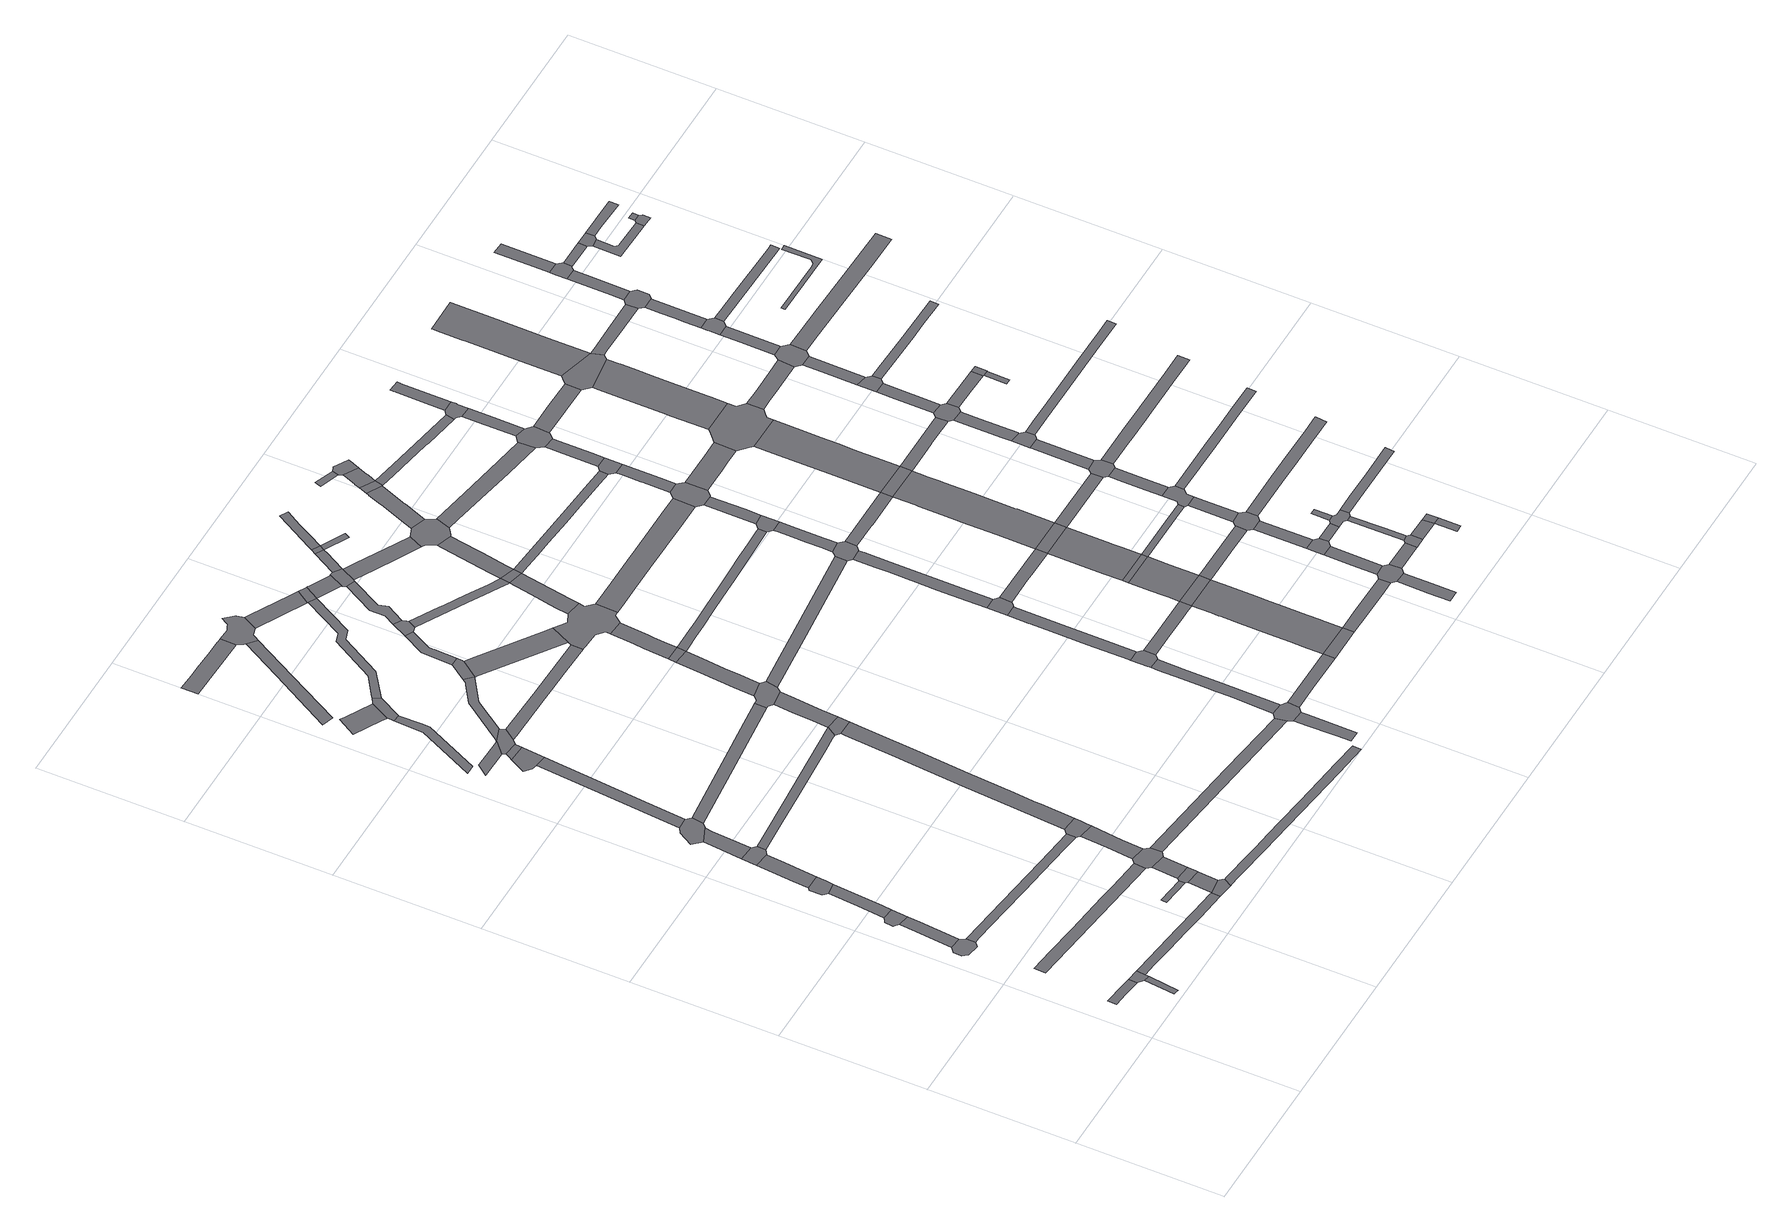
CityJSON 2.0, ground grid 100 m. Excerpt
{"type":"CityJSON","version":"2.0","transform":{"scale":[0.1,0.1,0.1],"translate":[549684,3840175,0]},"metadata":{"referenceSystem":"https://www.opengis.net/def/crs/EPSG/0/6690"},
"CityObjects":{
"road1":{"type":"Road","attributes":{"RoadStructureAttribute.sectionType":"1"},"geometry":[{"type":"MultiSurface","lod":"1","boundaries":[[[0,1,2,3,4,5,6]]]}]},
"road2":{"type":"Road","attributes":{"RoadStructureAttribute.sectionType":"1"},"geometry":[{"type":"MultiSurface","lod":"1","boundaries":[[[7,8,9,10,11]]]}]},
"road3":{"type":"Road","geometry":[{"type":"MultiSurface","lod":"1","boundaries":[[[6,5,12,7,11,13,14]]]}]},
"road4":{"type":"Road","geometry":[{"type":"MultiSurface","lod":"1","boundaries":[[[15,16,17,18,19,20,21,22,23,24,25,26,27,28]]]}]},
"road5":{"type":"Road","attributes":{"RoadStructureAttribute.sectionType":"1"},"geometry":[{"type":"MultiSurface","lod":"1","boundaries":[[[29,30,31,15,28,32,33,34]]]}]},
"road6":{"type":"Road","geometry":[{"type":"MultiSurface","lod":"1","boundaries":[[[35,36,37,38,39,29,34,40]]]}]},
"road7":{"type":"Road","attributes":{"RoadStructureAttribute.sectionType":"1"},"geometry":[{"type":"MultiSurface","lod":"1","boundaries":[[[41,42,43,44,35,40]]]}]},
"road8":{"type":"Road","attributes":{"RoadStructureAttribute.sectionType":"1"},"geometry":[{"type":"MultiSurface","lod":"1","boundaries":[[[45,46,47,48,49,14,13,50,51,52,53,54,55,56,57,58]]]}]},
"road9":{"type":"Road","geometry":[{"type":"MultiSurface","lod":"1","boundaries":[[[59,60,61,62,43,42,63,64,65]]]}]},
"road10":{"type":"Road","attributes":{"RoadStructureAttribute.sectionType":"1"},"geometry":[{"type":"MultiSurface","lod":"1","boundaries":[[[66,67,68,69,70,71,72,73,74,75,76]]]}]},
"road11":{"type":"Road","attributes":{"RoadStructureAttribute.sectionType":"1"},"geometry":[{"type":"MultiSurface","lod":"1","boundaries":[[[77,78,59,65,79,80,81]]]}]},
"road12":{"type":"Road","geometry":[{"type":"MultiSurface","lod":"1","boundaries":[[[82,77,81,83,84,85]]]}]},
"road13":{"type":"Road","attributes":{"RoadStructureAttribute.sectionType":"1"},"geometry":[{"type":"MultiSurface","lod":"1","boundaries":[[[86,87,88,26,25,89,90,91,92,93,94,95,96,97,98,99]]]}]},
"road14":{"type":"Road","attributes":{"RoadStructureAttribute.sectionType":"1"},"geometry":[{"type":"MultiSurface","lod":"1","boundaries":[[[100,101,102,103,104,82,85]]]}]},
"road15":{"type":"Road","geometry":[{"type":"MultiSurface","lod":"1","boundaries":[[[105,106,107,108,103,102,109,110]]]}]},
"road16":{"type":"Road","attributes":{"RoadStructureAttribute.sectionType":"1"},"geometry":[{"type":"MultiSurface","lod":"1","boundaries":[[[111,112,113,114,115]]]}]},
"road17":{"type":"Road","geometry":[{"type":"MultiSurface","lod":"1","boundaries":[[[116,117,118,58,57,119,120]]]}]},
"road18":{"type":"Road","attributes":{"RoadStructureAttribute.sectionType":"1"},"geometry":[{"type":"MultiSurface","lod":"1","boundaries":[[[121,122,58,118,123]]]}]},
"road19":{"type":"Road","geometry":[{"type":"MultiSurface","lod":"1","boundaries":[[[124,115,114,125,121,123,126,127]]]}]},
"road20":{"type":"Road","attributes":{"RoadStructureAttribute.sectionType":"1"},"geometry":[{"type":"MultiSurface","lod":"1","boundaries":[[[128,124,127,129,130]]]}]},
"road21":{"type":"Road","attributes":{"RoadStructureAttribute.sectionType":"1"},"geometry":[{"type":"MultiSurface","lod":"1","boundaries":[[[131,132,106,105,133,134,135]]]}]},
"road22":{"type":"Road","geometry":[{"type":"MultiSurface","lod":"1","boundaries":[[[136,137,76,75,128,130,138,139,140]]]}]},
"road23":{"type":"Road","attributes":{"RoadStructureAttribute.sectionType":"1"},"geometry":[{"type":"MultiSurface","lod":"1","boundaries":[[[141,142,143,136,140,144,145]]]}]},
"road24":{"type":"Road","attributes":{"RoadStructureAttribute.sectionType":"1"},"geometry":[{"type":"MultiSurface","lod":"1","boundaries":[[[146,147,148,149,150,151]]]}]},
"road25":{"type":"Road","geometry":[{"type":"MultiSurface","lod":"1","boundaries":[[[152,153,154,131,135,155]]]}]},
"road26":{"type":"Road","geometry":[{"type":"MultiSurface","lod":"1","boundaries":[[[156,157,158,99,98,159,160,141,145,161,162,163,164]]]}]},
"road27":{"type":"Road","attributes":{"RoadStructureAttribute.sectionType":"1"},"geometry":[{"type":"MultiSurface","lod":"1","boundaries":[[[165,166,167,168,169,170,171,172,173]]]}]},
"road28":{"type":"Road","attributes":{"RoadStructureAttribute.sectionType":"1"},"geometry":[{"type":"MultiSurface","lod":"1","boundaries":[[[174,175,152,155,176]]]}]},
"road29":{"type":"Road","attributes":{"RoadStructureAttribute.sectionType":"1"},"geometry":[{"type":"MultiSurface","lod":"1","boundaries":[[[177,178,179,180,181,84,83,182,183,184,185,186,187]]]}]},
"road30":{"type":"Road","geometry":[{"type":"MultiSurface","lod":"1","boundaries":[[[188,189,190,151,150,191,174,176,192,193]]]}]},
"road31":{"type":"Road","attributes":{"RoadStructureAttribute.sectionType":"1"},"geometry":[{"type":"MultiSurface","lod":"1","boundaries":[[[194,195,196,197,198,199]]]}]},
"road32":{"type":"Road","attributes":{"RoadStructureAttribute.sectionType":"1"},"geometry":[{"type":"MultiSurface","lod":"1","boundaries":[[[200,201,202,110,109,203,204,205]]]}]},
"road33":{"type":"Road","geometry":[{"type":"MultiSurface","lod":"1","boundaries":[[[206,207,199,198,208,165,173,209]]]}]},
"road34":{"type":"Road","attributes":{"RoadStructureAttribute.sectionType":"1"},"geometry":[{"type":"MultiSurface","lod":"1","boundaries":[[[210,211,212,213,214,215,156,164,216,217,218,219,220,221,222,223]]]}]},
"road35":{"type":"Road","attributes":{"RoadStructureAttribute.sectionType":"1"},"geometry":[{"type":"MultiSurface","lod":"1","boundaries":[[[224,225,226,227,228,229,230,231,232,120,119,233,234,235,236,237,238,239,240,241,242,243]]]}]},
"road36":{"type":"Road","attributes":{"RoadStructureAttribute.sectionType":"1"},"geometry":[{"type":"MultiSurface","lod":"1","boundaries":[[[244,245,246,247,248,249,151,190,250,251,252,253]]]}]},
"road37":{"type":"Road","attributes":{"RoadStructureAttribute.sectionType":"1"},"geometry":[{"type":"MultiSurface","lod":"1","boundaries":[[[254,255,256,257,258,259]]]}]},
"road38":{"type":"Road","attributes":{"RoadStructureAttribute.sectionType":"1"},"geometry":[{"type":"MultiSurface","lod":"1","boundaries":[[[260,261,262,263,264,265,266,267,268]]]}]},
"road39":{"type":"Road","attributes":{"RoadStructureAttribute.sectionType":"1"},"geometry":[{"type":"MultiSurface","lod":"1","boundaries":[[[269,139,138,270,271,272,273]]]}]},
"road40":{"type":"Road","attributes":{"RoadStructureAttribute.sectionType":"1"},"geometry":[{"type":"MultiSurface","lod":"1","boundaries":[[[274,193,192,275,276,277,278,279,280,281,282]]]}]},
"road41":{"type":"Road","geometry":[{"type":"MultiSurface","lod":"1","boundaries":[[[177,187,210,223,283]]]}]},
"road42":{"type":"Road","geometry":[{"type":"MultiSurface","lod":"1","boundaries":[[[284,285,286,244,253,287,288,289]]]}]},
"road43":{"type":"Road","attributes":{"RoadStructureAttribute.sectionType":"1"},"geometry":[{"type":"MultiSurface","lod":"1","boundaries":[[[290,291,292,293,294,295,177,283]]]}]},
"road44":{"type":"Road","attributes":{"RoadStructureAttribute.sectionType":"1"},"geometry":[{"type":"MultiSurface","lod":"1","boundaries":[[[296,297,298,299,300,206,209,301,302,303,304]]]}]},
"road45":{"type":"Road","geometry":[{"type":"MultiSurface","lod":"1","boundaries":[[[305,306,307,308,309,268,267,310,311,254,259,312,313,314,315,316,317,318]]]}]},
"road46":{"type":"Road","geometry":[{"type":"MultiSurface","lod":"1","boundaries":[[[319,320,321,322,323,200,205,324,293,292,325,326,327]]]}]},
"road47":{"type":"Road","attributes":{"RoadStructureAttribute.sectionType":"1"},"geometry":[{"type":"MultiSurface","lod":"1","boundaries":[[[328,329,284,289,330,331,332,333,334]]]}]},
"road48":{"type":"Road","attributes":{"RoadStructureAttribute.sectionType":"1"},"geometry":[{"type":"MultiSurface","lod":"1","boundaries":[[[335,336,287,253,337,338]]]}]},
"road49":{"type":"Road","attributes":{"RoadStructureAttribute.sectionType":"1"},"geometry":[{"type":"MultiSurface","lod":"1","boundaries":[[[339,340,341,320,319,342,343,344,345,346]]]}]},
"road50":{"type":"Road","geometry":[{"type":"MultiSurface","lod":"1","boundaries":[[[347,328,334,348,349,350,351,352,353,354]]]}]},
"road51":{"type":"Road","attributes":{"RoadStructureAttribute.sectionType":"1"},"geometry":[{"type":"MultiSurface","lod":"1","boundaries":[[[355,356,357,316,315,358,359]]]}]},
"road52":{"type":"Road","geometry":[{"type":"MultiSurface","lod":"1","boundaries":[[[360,339,346,361]]]}]},
"road53":{"type":"Road","attributes":{"RoadStructureAttribute.sectionType":"1"},"geometry":[{"type":"MultiSurface","lod":"1","boundaries":[[[362,363,364,360,361,365,366,367,368]]]}]},
"road54":{"type":"Road","geometry":[{"type":"MultiSurface","lod":"1","boundaries":[[[359,358,296,304,369]]]}]},
"road55":{"type":"Road","attributes":{"RoadStructureAttribute.sectionType":"1"},"geometry":[{"type":"MultiSurface","lod":"1","boundaries":[[[370,371,372,373,374,375,376,377,378]]]}]},
"road56":{"type":"Road","attributes":{"RoadStructureAttribute.sectionType":"1"},"geometry":[{"type":"MultiSurface","lod":"1","boundaries":[[[379,380,381,347,354,382,383,384]]]}]},
"road57":{"type":"Road","geometry":[{"type":"MultiSurface","lod":"1","boundaries":[[[385,386,387,338,337,388,282,281,389,390,391,392,393,362,368,394,395,396,397,398,399]]]}]},
"road58":{"type":"Road","geometry":[{"type":"MultiSurface","lod":"1","boundaries":[[[400,273,272,370,378,401,402,403,404]]]}]},
"road59":{"type":"Road","attributes":{"RoadStructureAttribute.sectionType":"1"},"geometry":[{"type":"MultiSurface","lod":"1","boundaries":[[[405,406,369,304,407,408,409,410]]]}]},
"road60":{"type":"Road","attributes":{"RoadStructureAttribute.sectionType":"1"},"geometry":[{"type":"MultiSurface","lod":"1","boundaries":[[[411,412,413,414,415,416,417,351,350,418,419,420,421,422,423,424,425]]]}]},
"road61":{"type":"Road","geometry":[{"type":"MultiSurface","lod":"1","boundaries":[[[426,427,428,410,409,429,430,431,379,384,432,433,434,435,436,437]]]}]},
"road62":{"type":"Road","attributes":{"RoadStructureAttribute.sectionType":"1"},"geometry":[{"type":"MultiSurface","lod":"1","boundaries":[[[438,439,440,441,442,443,444,445,446,400,404,447,448,449,450]]]}]},
"road63":{"type":"Road","attributes":{"RoadStructureAttribute.sectionType":"1"},"geometry":[{"type":"MultiSurface","lod":"1","boundaries":[[[424,451,452,399,398,453,454,455]]]}]},
"road64":{"type":"Road","attributes":{"RoadStructureAttribute.sectionType":"1"},"geometry":[{"type":"MultiSurface","lod":"1","boundaries":[[[456,437,436,457,458]]]}]},
"road65":{"type":"Road","attributes":{"RoadStructureAttribute.sectionType":"1"},"geometry":[{"type":"MultiSurface","lod":"1","boundaries":[[[459,460,461,327,326,462,463,464]]]}]},
"road66":{"type":"Road","attributes":{"RoadStructureAttribute.sectionType":"1"},"geometry":[{"type":"MultiSurface","lod":"1","boundaries":[[[403,402,465,466,467,468]]]}]},
"road67":{"type":"Road","geometry":[{"type":"MultiSurface","lod":"1","boundaries":[[[469,470,438,450,471,472,473,474]]]}]},
"road68":{"type":"Road","geometry":[{"type":"MultiSurface","lod":"1","boundaries":[[[425,424,455,475]]]}]},
"road69":{"type":"Road","attributes":{"RoadStructureAttribute.sectionType":"1"},"geometry":[{"type":"MultiSurface","lod":"1","boundaries":[[[476,477,478,434,433,479,480,481,482]]]}]},
"road70":{"type":"Road","geometry":[{"type":"MultiSurface","lod":"1","boundaries":[[[483,456,458,484]]]}]},
"road71":{"type":"Road","geometry":[{"type":"MultiSurface","lod":"1","boundaries":[[[485,486,487,484,458]]]}]},
"road72":{"type":"Road","attributes":{"RoadStructureAttribute.sectionType":"1"},"geometry":[{"type":"MultiSurface","lod":"1","boundaries":[[[488,489,490,491,492,493,494,495,496,497,361,346,498,499,500,501,502,503,504,505]]]}]},
"road73":{"type":"Road","attributes":{"RoadStructureAttribute.sectionType":"1"},"geometry":[{"type":"MultiSurface","lod":"1","boundaries":[[[506,507,508,509,510,425,475,511,512,513,514]]]}]},
"road74":{"type":"Road","attributes":{"RoadStructureAttribute.sectionType":"1"},"geometry":[{"type":"MultiSurface","lod":"1","boundaries":[[[515,516,517,518,519,520,521,522,523,469,474]]]}]},
"road75":{"type":"Road","attributes":{"RoadStructureAttribute.sectionType":"1"},"geometry":[{"type":"MultiSurface","lod":"1","boundaries":[[[524,525,526,527,483,484,528,529,530]]]}]},
"road76":{"type":"Road","geometry":[{"type":"MultiSurface","lod":"1","boundaries":[[[531,532,482,481,533,506,514,534,535,536,537,538]]]}]},
"road77":{"type":"Road","attributes":{"RoadStructureAttribute.sectionType":"1"},"geometry":[{"type":"MultiSurface","lod":"1","boundaries":[[[539,473,472,540,541,542,543,544,545]]]}]},
"road78":{"type":"Road","geometry":[{"type":"MultiSurface","lod":"1","boundaries":[[[546,518,517,547,548,549,550]]]}]},
"road79":{"type":"Road","attributes":{"RoadStructureAttribute.sectionType":"1"},"geometry":[{"type":"MultiSurface","lod":"1","boundaries":[[[551,552,553,554,555,396,395,556,557,558,559,560,561,562]]]}]},
"road80":{"type":"Road","geometry":[{"type":"MultiSurface","lod":"1","boundaries":[[[468,467,563,564]]]}]},
"road81":{"type":"Road","attributes":{"RoadStructureAttribute.sectionType":"1"},"geometry":[{"type":"MultiSurface","lod":"1","boundaries":[[[565,566,567,568,569,570,571,572,573,574,575,576,577,546,550]]]}]},
"road82":{"type":"Road","attributes":{"RoadStructureAttribute.sectionType":"1"},"geometry":[{"type":"MultiSurface","lod":"1","boundaries":[[[578,579,580,581,582,583,584,531,538,585,586,587,588]]]}]},
"road83":{"type":"Road","attributes":{"function":"2","RoadStructureAttribute.sectionType":"1"},"geometry":[{"type":"MultiSurface","lod":"1","boundaries":[[[544,589,590,591,592,593,594,595,596,468,564,597,598,599,600,601,602,603,604,605]]]}]},
"road84":{"type":"Road","attributes":{"RoadStructureAttribute.sectionType":"1"},"geometry":[{"type":"MultiSurface","lod":"1","boundaries":[[[606,607,608,475,455,609,610,611,612,613,614,615,616,617]]]}]},
"road85":{"type":"Road","attributes":{"RoadStructureAttribute.sectionType":"1"},"geometry":[{"type":"MultiSurface","lod":"1","boundaries":[[[549,548,618,619,620,621]]]}]},
"road86":{"type":"Road","geometry":[{"type":"MultiSurface","lod":"1","boundaries":[[[622,623,624,459,464,625,570,569,626,627]]]}]},
"road87":{"type":"Road","geometry":[{"type":"MultiSurface","lod":"1","boundaries":[[[628,578,588,629,630]]]}]},
"road88":{"type":"Road","geometry":[{"type":"MultiSurface","lod":"1","boundaries":[[[631,632,633,634,635]]]}]},
"road89":{"type":"Road","geometry":[{"type":"MultiSurface","lod":"1","boundaries":[[[545,544,605,636]]]}]},
"road90":{"type":"Road","attributes":{"RoadStructureAttribute.sectionType":"1"},"geometry":[{"type":"MultiSurface","lod":"1","boundaries":[[[637,638,639,640,641,623,622,642,643,644]]]}]},
"road91":{"type":"Road","attributes":{"RoadStructureAttribute.sectionType":"1"},"geometry":[{"type":"MultiSurface","lod":"1","boundaries":[[[645,646,647,648,628,630,649,650,651]]]}]},
"road92":{"type":"Road","attributes":{"RoadStructureAttribute.sectionType":"1"},"geometry":[{"type":"MultiSurface","lod":"1","boundaries":[[[652,564,563,653,654,655,656]]]}]},
"road93":{"type":"Road","attributes":{"function":"2","RoadStructureAttribute.sectionType":"1"},"geometry":[{"type":"MultiSurface","lod":"1","boundaries":[[[657,658,659,660,661,545,636,662,663,664,665,666]]]}]},
"road94":{"type":"Road","geometry":[{"type":"MultiSurface","lod":"1","boundaries":[[[667,668,488,505,637,644]]]}]},
"road95":{"type":"Road","geometry":[{"type":"MultiSurface","lod":"1","boundaries":[[[669,670,671,635,634,672,673,645,651,674,675]]]}]},
"road96":{"type":"Road","attributes":{"RoadStructureAttribute.sectionType":"1"},"geometry":[{"type":"MultiSurface","lod":"1","boundaries":[[[676,677,537,536,678,679,680,681,682]]]}]},
"road97":{"type":"Road","geometry":[{"type":"MultiSurface","lod":"1","boundaries":[[[683,657,666,684]]]}]},
"road98":{"type":"Road","attributes":{"RoadStructureAttribute.sectionType":"1"},"geometry":[{"type":"MultiSurface","lod":"1","boundaries":[[[685,686,668,667,687,688]]]}]},
"road99":{"type":"Road","attributes":{"function":"2","RoadStructureAttribute.sectionType":"1"},"geometry":[{"type":"MultiSurface","lod":"1","boundaries":[[[620,689,690,683,684,691,692,693,694,695]]]}]},
"road100":{"type":"Road","attributes":{"RoadStructureAttribute.sectionType":"1"},"geometry":[{"type":"MultiSurface","lod":"1","boundaries":[[[696,627,626,697,698,699,700]]]}]},
"road101":{"type":"Road","geometry":[{"type":"MultiSurface","lod":"1","boundaries":[[[701,562,561,685,688,702,703,704,705]]]}]},
"road102":{"type":"Road","attributes":{"RoadStructureAttribute.sectionType":"1"},"geometry":[{"type":"MultiSurface","lod":"1","boundaries":[[[706,707,708,709,710,711]]]}]},
"road103":{"type":"Road","geometry":[{"type":"MultiSurface","lod":"1","boundaries":[[[621,620,695,712]]]}]},
"road104":{"type":"Road","attributes":{"RoadStructureAttribute.sectionType":"1"},"geometry":[{"type":"MultiSurface","lod":"1","boundaries":[[[713,714,630,629,715,716,717,718,719,720]]]}]},
"road105":{"type":"Road","attributes":{"RoadStructureAttribute.sectionType":"1"},"geometry":[{"type":"MultiSurface","lod":"1","boundaries":[[[721,722,723,724,701,705,725,726]]]}]},
"road106":{"type":"Road","attributes":{"RoadStructureAttribute.sectionType":"1"},"geometry":[{"type":"MultiSurface","lod":"1","boundaries":[[[636,605,727,728,729]]]}]},
"road107":{"type":"Road","geometry":[{"type":"MultiSurface","lod":"1","boundaries":[[[730,731,732,733,656,655,734,706,711,735,736]]]}]},
"road108":{"type":"Road","geometry":[{"type":"MultiSurface","lod":"1","boundaries":[[[737,617,616,721,726,738]]]}]},
"road109":{"type":"Road","attributes":{"RoadStructureAttribute.sectionType":"1"},"geometry":[{"type":"MultiSurface","lod":"1","boundaries":[[[739,740,731,730,741]]]}]},
"road110":{"type":"Road","attributes":{"function":"2","RoadStructureAttribute.sectionType":"1"},"geometry":[{"type":"MultiSurface","lod":"1","boundaries":[[[699,742,743,744,745,746,747,748,749,621,712,750,751,752,753,754,755,756,757,758]]]}]},
"road111":{"type":"Road","attributes":{"RoadStructureAttribute.sectionType":"1"},"geometry":[{"type":"MultiSurface","lod":"1","boundaries":[[[759,760,684,666,761,762,763,764,765]]]}]},
"road112":{"type":"Road","attributes":{"RoadStructureAttribute.sectionType":"1"},"geometry":[{"type":"MultiSurface","lod":"1","boundaries":[[[766,767,737,738,768,769]]]}]},
"road113":{"type":"Road","geometry":[{"type":"MultiSurface","lod":"1","boundaries":[[[770,771,739,741,772,773,774,775]]]}]},
"road114":{"type":"Road","attributes":{"RoadStructureAttribute.sectionType":"1"},"geometry":[{"type":"MultiSurface","lod":"1","boundaries":[[[776,704,703,777,778,779,780,781,782]]]}]},
"road115":{"type":"Road","attributes":{"RoadStructureAttribute.sectionType":"1"},"geometry":[{"type":"MultiSurface","lod":"1","boundaries":[[[736,735,783,784,785]]]}]},
"road116":{"type":"Road","attributes":{"RoadStructureAttribute.sectionType":"1"},"geometry":[{"type":"MultiSurface","lod":"1","boundaries":[[[786,787,770,775]]]}]},
"road117":{"type":"Road","geometry":[{"type":"MultiSurface","lod":"1","boundaries":[[[788,789,682,681,766,769,790,791,792,793]]]}]},
"road118":{"type":"Road","geometry":[{"type":"MultiSurface","lod":"1","boundaries":[[[700,699,758,794]]]}]},
"road119":{"type":"Road","attributes":{"RoadStructureAttribute.sectionType":"1"},"geometry":[{"type":"MultiSurface","lod":"1","boundaries":[[[774,773,795,796]]]}]},
"road120":{"type":"Road","attributes":{"RoadStructureAttribute.sectionType":"1"},"geometry":[{"type":"MultiSurface","lod":"1","boundaries":[[[712,695,797,798]]]}]},
"road121":{"type":"Road","geometry":[{"type":"MultiSurface","lod":"1","boundaries":[[[799,800,801,729,728,787,786,802,803]]]}]},
"road122":{"type":"Road","attributes":{"RoadStructureAttribute.sectionType":"1"},"geometry":[{"type":"MultiSurface","lod":"1","boundaries":[[[804,805,806,788,793,807,808]]]}]},
"road123":{"type":"Road","geometry":[{"type":"MultiSurface","lod":"1","boundaries":[[[809,810,811,812,785,784,813,814]]]}]},
"road124":{"type":"Road","geometry":[{"type":"MultiSurface","lod":"1","boundaries":[[[815,816,720,719,817,818,804,808,819,820,821]]]}]},
"road125":{"type":"Road","attributes":{"RoadStructureAttribute.sectionType":"1"},"geometry":[{"type":"MultiSurface","lod":"1","boundaries":[[[822,800,799,823,824]]]}]},
"road126":{"type":"Road","attributes":{"RoadStructureAttribute.sectionType":"1"},"geometry":[{"type":"MultiSurface","lod":"1","boundaries":[[[825,826,827,828,829,811,810]]]}]},
"road127":{"type":"Road","attributes":{"function":"2","RoadStructureAttribute.sectionType":"1"},"geometry":[{"type":"MultiSurface","lod":"1","boundaries":[[[830,831,832,700,794,833,834,835,836,837,838,839]]]}]},
"road128":{"type":"Road","attributes":{"RoadStructureAttribute.sectionType":"1"},"geometry":[{"type":"MultiSurface","lod":"1","boundaries":[[[814,813,840,841]]]}]},
"road129":{"type":"Road","geometry":[{"type":"MultiSurface","lod":"1","boundaries":[[[842,796,795,843,827,826,844,845,846,847,848,849,850]]]}]},
"road130":{"type":"Road","geometry":[{"type":"MultiSurface","lod":"1","boundaries":[[[851,852,853,842,850]]]}]},
"road131":{"type":"Road","geometry":[{"type":"MultiSurface","lod":"1","boundaries":[[[854,855,856,765,764,822,824,857,858,859,860,861,862]]]}]},
"road132":{"type":"Road","attributes":{"RoadStructureAttribute.sectionType":"1"},"geometry":[{"type":"MultiSurface","lod":"1","boundaries":[[[863,864,865,866,815,821,867,868,869,870]]]}]},
"road133":{"type":"Road","geometry":[{"type":"MultiSurface","lod":"1","boundaries":[[[840,871,872,873]]]}]},
"road134":{"type":"Road","attributes":{"RoadStructureAttribute.sectionType":"1"},"geometry":[{"type":"MultiSurface","lod":"1","boundaries":[[[874,792,791,875,876]]]}]},
"road135":{"type":"Road","attributes":{"RoadStructureAttribute.sectionType":"1"},"geometry":[{"type":"MultiSurface","lod":"1","boundaries":[[[877,878,879,854,862,880,881]]]}]},
"road136":{"type":"Road","geometry":[{"type":"MultiSurface","lod":"1","boundaries":[[[841,840,873,882]]]}]},
"road137":{"type":"Road","geometry":[{"type":"MultiSurface","lod":"1","boundaries":[[[883,884,782,781,885,830,839,886,887,888,889,890,891]]]}]},
"road138":{"type":"Road","geometry":[{"type":"MultiSurface","lod":"1","boundaries":[[[892,893,798,797,877,881,894,895]]]}]},
"road139":{"type":"Road","attributes":{"RoadStructureAttribute.sectionType":"1"},"geometry":[{"type":"MultiSurface","lod":"1","boundaries":[[[794,758,896,897,898,899,900,901]]]}]},
"road140":{"type":"Road","attributes":{"RoadStructureAttribute.sectionType":"1"},"geometry":[{"type":"MultiSurface","lod":"1","boundaries":[[[902,903,893,892,904]]]}]},
"road141":{"type":"Road","attributes":{"function":"2","RoadStructureAttribute.sectionType":"1"},"geometry":[{"type":"MultiSurface","lod":"1","boundaries":[[[905,906,907,908,909,910,911,912,913,914,915,916,917,918,919,920,921,883,891]]]}]},
"road142":{"type":"Road","geometry":[{"type":"MultiSurface","lod":"1","boundaries":[[[922,902,904,923,924,925,926]]]}]},
"road143":{"type":"Road","attributes":{"RoadStructureAttribute.sectionType":"1"},"geometry":[{"type":"MultiSurface","lod":"1","boundaries":[[[927,928,929,847,846,930,931,932,933]]]}]},
"road144":{"type":"Road","attributes":{"RoadStructureAttribute.sectionType":"1"},"geometry":[{"type":"MultiSurface","lod":"1","boundaries":[[[934,935,936,937,803,802,938,939,940,941,942,943,944]]]}]},
"road145":{"type":"Road","attributes":{"RoadStructureAttribute.sectionType":"1"},"geometry":[{"type":"MultiSurface","lod":"1","boundaries":[[[945,946,947,922,926,948,949,950]]]}]},
"road146":{"type":"Road","geometry":[{"type":"MultiSurface","lod":"1","boundaries":[[[951,952,953,876,875,916,915,954,955,956]]]}]},
"road147":{"type":"Road","geometry":[{"type":"MultiSurface","lod":"1","boundaries":[[[957,901,900,945,950,958,959,960]]]}]},
"road148":{"type":"Road","attributes":{"RoadStructureAttribute.sectionType":"1"},"geometry":[{"type":"MultiSurface","lod":"1","boundaries":[[[961,962,889,888,963,964,965,966]]]}]},
"road149":{"type":"Road","attributes":{"RoadStructureAttribute.sectionType":"1"},"geometry":[{"type":"MultiSurface","lod":"1","boundaries":[[[967,968,969,861,860,970,971,972,973]]]}]},
"road150":{"type":"Road","attributes":{"RoadStructureAttribute.sectionType":"1"},"geometry":[{"type":"MultiSurface","lod":"1","boundaries":[[[974,975,957,960,976]]]}]},
"road151":{"type":"Road","attributes":{"function":"2","RoadStructureAttribute.sectionType":"1"},"geometry":[{"type":"MultiSurface","lod":"1","boundaries":[[[977,978,979,980,981,982,983,984,985,986,987,988,951,956]]]}]},
"road152":{"type":"Road","geometry":[{"type":"MultiSurface","lod":"1","boundaries":[[[989,974,976,990,991,992,993]]]}]},
"road153":{"type":"Road","attributes":{"RoadStructureAttribute.sectionType":"1"},"geometry":[{"type":"MultiSurface","lod":"1","boundaries":[[[959,958,994,995,996]]]}]},
"road154":{"type":"Road","attributes":{"RoadStructureAttribute.sectionType":"1"},"geometry":[{"type":"MultiSurface","lod":"1","boundaries":[[[997,998,989,993,999]]]}]},
"road155":{"type":"Road","attributes":{"RoadStructureAttribute.sectionType":"1"},"geometry":[{"type":"MultiSurface","lod":"1","boundaries":[[[1000,1001,1002,895,894,1003,1004,1005,1006,1007,1008,1009,1010]]]}]},
"road156":{"type":"Road","geometry":[{"type":"MultiSurface","lod":"1","boundaries":[[[1011,1012,1013,966,965,997,999,1014,1015,1016,1017,1018]]]}]},
"road157":{"type":"Road","attributes":{"RoadStructureAttribute.sectionType":"1"},"geometry":[{"type":"MultiSurface","lod":"1","boundaries":[[[1019,1020,956,955,1021,1022,1023,1024,1025,1026]]]}]},
"road158":{"type":"Road","geometry":[{"type":"MultiSurface","lod":"1","boundaries":[[[1027,1028,1029,1030,1031]]]}]},
"road159":{"type":"Road","geometry":[{"type":"MultiSurface","lod":"1","boundaries":[[[996,995,1027,1031,1032,1033]]]}]},
"road160":{"type":"Road","attributes":{"RoadStructureAttribute.sectionType":"1"},"geometry":[{"type":"MultiSurface","lod":"1","boundaries":[[[1034,1035,1011,1018,1036]]]}]},
"road161":{"type":"Road","attributes":{"RoadStructureAttribute.sectionType":"1"},"geometry":[{"type":"MultiSurface","lod":"1","boundaries":[[[1037,1038,1039,1040,1041,1042,925,924,1043,1044,1045,1046,1047]]]}]},
"road162":{"type":"Road","geometry":[{"type":"MultiSurface","lod":"1","boundaries":[[[1048,1049,1050,1034,1036,1051,1052,1053,1054]]]}]},
"road163":{"type":"Road","attributes":{"RoadStructureAttribute.sectionType":"1"},"geometry":[{"type":"MultiSurface","lod":"1","boundaries":[[[1055,1056,1057,1058,1059,1060,1048,1054]]]}]},
"road164":{"type":"Road","attributes":{"RoadStructureAttribute.sectionType":"1"},"geometry":[{"type":"MultiSurface","lod":"1","boundaries":[[[1061,1062,992,991,1063,1064,1065,1066,1067,1068,1069,1070]]]}]},
"road165":{"type":"Road","geometry":[{"type":"MultiSurface","lod":"1","boundaries":[[[1071,1026,1025,1056,1055,1072,1073,1074]]]}]},
"road166":{"type":"Road","attributes":{"RoadStructureAttribute.sectionType":"1"},"geometry":[{"type":"MultiSurface","lod":"1","boundaries":[[[1075,1076,1077,1071,1074,1078,1079,1080]]]}]},
"road167":{"type":"Road","geometry":[{"type":"MultiSurface","lod":"1","boundaries":[[[1081,1082,1075,1080,1083,1084,1085,1086,1087]]]}]},
"road168":{"type":"Road","attributes":{"RoadStructureAttribute.sectionType":"1"},"geometry":[{"type":"MultiSurface","lod":"1","boundaries":[[[1088,1089,1081,1087,1090,1091]]]}]},
"road169":{"type":"Road","attributes":{"RoadStructureAttribute.sectionType":"1"},"geometry":[{"type":"MultiSurface","lod":"1","boundaries":[[[1092,1093,1094,1095,1053,1052,1096,1097,1098]]]}]},
"road170":{"type":"Road","attributes":{"RoadStructureAttribute.sectionType":"1"},"geometry":[{"type":"MultiSurface","lod":"1","boundaries":[[[1099,1100,1101,1017,1016,1102,1103,1104,1105,1106,1107]]]}]},
"road171":{"type":"Road","attributes":{"RoadStructureAttribute.sectionType":"1"},"geometry":[{"type":"MultiSurface","lod":"1","boundaries":[[[1085,1084,1108,1109]]]}]},
"road172":{"type":"Road","attributes":{"RoadStructureAttribute.sectionType":"1"},"geometry":[{"type":"MultiSurface","lod":"1","boundaries":[[[1110,1111,1112,1113,1114,1115,1116,1117,1118,1119]]]}]},
"road173":{"type":"Road","geometry":[{"type":"MultiSurface","lod":"1","boundaries":[[[1109,1108,1120,1121,1122,1123]]]}]},
"road174":{"type":"Road","attributes":{"RoadStructureAttribute.sectionType":"1"},"geometry":[{"type":"MultiSurface","lod":"1","boundaries":[[[1124,1125,1121,1120,1126,1127,1128]]]}]},
"road175":{"type":"Road","attributes":{"RoadStructureAttribute.sectionType":"1"},"geometry":[{"type":"MultiSurface","lod":"1","boundaries":[[[1129,1123,1122,1130,1131,1132,1133]]]}]},
"road176":{"type":"Road","geometry":[{"type":"MultiSurface","lod":"1","boundaries":[[[1134,1128,1127,1135,1136,1137]]]}]},
"road177":{"type":"Road","geometry":[{"type":"MultiSurface","lod":"1","boundaries":[[[1138,1139,1134,1137]]]}]}
},
"vertices":[
[318,360,0],[169,379,0],[166,380,0],[164,319,0],[263,308,0],[382,292,0],[387,352,0],
[423,261,0],[399,51,0],[420,48,0],[438,46,0],[463,254,0],
[386,292,0],[466,282,0],[471,342,0],
[146,1420,0],[123,1401,0],[113,1392,0],[107,1334,0],[118,1321,0],[120,1318,0],[136,1300,0],[216,1286,0],[237,1303,0],[239,1305,0],[249,1313,0],[247,1375,0],[240,1386,0],[225,1410,0],
[177,1786,0],[176,1778,0],[170,1698,0],[231,1480,0],[249,1687,0],[256,1772,0],
[185,1895,0],[161,1879,0],[151,1873,0],[143,1814,0],[157,1803,0],[265,1885,0],
[271,1952,0],[299,2295,0],[217,2285,0],[200,2081,0],
[1255,246,0],[1084,266,0],[904,289,0],[702,314,0],[499,338,0],[565,270,0],[720,251,0],[811,239,0],[903,228,0],[1052,209,0],[1116,201,0],[1263,184,0],[1264,184,0],[1268,244,0],
[204,2412,0],[187,2400,0],[189,2313,0],[199,2303,0],[302,2331,0],[303,2347,0],[309,2412,0],
[1047,798,0],[931,812,0],[772,830,0],[615,849,0],[614,849,0],[597,851,0],[382,877,0],[212,897,0],[207,819,0],[1272,689,0],[1277,771,0],
[234,2778,0],[213,2521,0],[314,2468,0],[329,2641,0],[339,2765,0],
[242,2884,0],[375,2789,0],[378,2848,0],[349,2875,0],
[1033,1279,0],[630,1327,0],[258,1374,0],[286,1310,0],[429,1291,0],[560,1275,0],[661,1263,0],[662,1263,0],[765,1250,0],[959,1227,0],[1091,1211,0],[1188,1199,0],[1318,1183,0],[1316,1245,0],
[360,3024,0],[369,3149,0],[374,3198,0],[264,3151,0],[254,3025,0],
[385,3335,0],[306,3333,0],[269,3310,0],[211,3210,0],[405,3225,0],[416,3306,0],
[1075,484,0],[1073,465,0],[1071,446,0],[1269,423,0],[1269,463,0],
[1397,238,0],[1385,251,0],[1380,257,0],[1373,169,0],[1406,228,0],
[1281,409,0],[1269,254,0],[1390,397,0],
[1286,481,0],[1271,423,0],[1392,417,0],[1395,471,0],
[1299,661,0],[1399,542,0],[1407,641,0],
[391,4339,0],[352,3873,0],[407,3594,0],[448,4056,0],[471,4328,0],
[1310,797,0],[1304,793,0],[1441,667,0],[1441,747,0],[1413,778,0],
[1337,1160,0],[1334,1126,0],[1324,977,0],[1424,929,0],[1446,1144,0],
[433,4645,0],[241,4650,0],[235,4650,0],[175,4572,0],[376,4568,0],[463,4645,0],
[363,4492,0],[305,4388,0],[352,4350,0],[485,4484,0],
[1347,1273,0],[1341,1267,0],[1321,1249,0],[1324,1175,0],[1333,1165,0],[1450,1186,0],[1451,1198,0],[1454,1228,0],[1456,1262,0],
[339,5271,0],[327,5072,0],[170,4739,0],[170,4738,0],[140,4675,0],[207,4676,0],[389,5060,0],[391,5110,0],[388,5268,0],
[392,4546,0],[375,4514,0],[489,4533,0],
[1471,2931,0],[1458,2931,0],[1163,2906,0],[791,2878,0],[461,2855,0],[628,2807,0],[855,2823,0],[1109,2841,0],[1291,2855,0],[1397,2864,0],[1430,2866,0],
[568,4662,0],[566,4669,0],[562,4680,0],[391,4547,0],[517,4562,0],[576,4642,0],
[235,5547,0],[199,5568,0],[125,5438,0],[301,5339,0],[337,5318,0],[407,5451,0],
[1453,3415,0],[1273,3396,0],[866,3354,0],[890,3276,0],[1270,3315,0],[1454,3336,0],
[445,5476,0],[417,5457,0],[342,5316,0],[476,5429,0],
[1461,2838,0],[1459,2809,0],[1433,2457,0],[1429,2394,0],[1398,1989,0],[1372,1626,0],[1472,1500,0],[1475,1538,0],[1476,1554,0],[1486,1687,0],[1511,2010,0],[1536,2346,0],[1563,2706,0],[1573,2837,0],
[2590,81,0],[2403,104,0],[2201,128,0],[1996,154,0],[1868,169,0],[1733,186,0],[1601,203,0],[1485,217,0],[1429,225,0],[1379,168,0],[1386,168,0],[1450,161,0],[1486,157,0],[1730,126,0],[1976,95,0],[2265,60,0],[2525,28,0],[2685,9,0],[2760,0,0],[2765,61,0],
[840,5065,0],[821,5039,0],[805,5029,0],[675,4943,0],[488,4679,0],[477,4664,0],[710,4893,0],[838,4979,0],[879,5006,0],[889,5013,0],
[515,6358,0],[360,6079,0],[114,5637,0],[190,5611,0],[398,5985,0],[577,6308,0],
[449,6518,0],[447,6518,0],[334,6523,0],[201,6527,0],[124,6530,0],[4,6534,0],[8,6423,0],[481,6409,0],[484,6517,0],
[2248,648,0],[2205,574,0],[2673,518,0],[2775,507,0],[2761,585,0],
[924,4632,0],[553,4562,0],[913,4553,0],[1002,4550,0],[1165,4546,0],[1370,4540,0],[1374,4540,0],[1396,4540,0],[1397,4621,0],
[1579,2919,0],
[921,5178,0],[904,5154,0],[865,5099,0],[979,5131,0],[980,5141,0],[981,5176,0],
[1588,3036,0],[1603,3226,0],[1610,3325,0],[1498,3308,0],[1489,3174,0],[1480,3035,0],
[1000,6189,0],[845,5909,0],[782,5888,0],[608,5584,0],[460,5486,0],[660,5561,0],[822,5845,0],[893,5870,0],[1055,6160,0],
[642,6586,0],[621,6549,0],[613,6535,0],[592,6525,0],[566,6513,0],[483,6409,0],[506,6372,0],[594,6339,0],[598,6346,0],[605,6358,0],[658,6372,0],[711,6471,0],[701,6522,0],[700,6526,0],
[1621,3466,0],[1508,3446,0],[1503,3440,0],[1483,3418,0],[1482,3417,0],[1467,3336,0],[1618,3335,0],[1637,3357,0],[1651,3439,0],
[1010,5543,0],[929,5392,0],[986,5335,0],[986,5336,0],[987,5373,0],[1013,5419,0],[1064,5514,0],
[1439,4809,0],[1019,5103,0],[1408,4648,0],[1472,4786,0],
[1551,3993,0],[1537,3822,0],[1519,3591,0],[1624,3516,0],[1630,3602,0],[1637,3714,0],[1650,3871,0],[1659,3983,0],
[1067,5650,0],[1077,5518,0],[1090,5522,0],[1102,5526,0],[1130,5580,0],[1126,5593,0],[1123,5605,0],[1118,5619,0],
[872,6384,0],[871,6385,0],[711,6470,0],[993,6193,0],[1057,6286,0],
[1555,4048,0],[1665,4045,0],
[1586,4453,0],[1574,4287,0],[1569,4221,0],[1672,4139,0],[1677,4214,0],[1680,4250,0],[1695,4445,0],
[1111,6256,0],
[2794,473,0],[2793,378,0],[2797,213,0],[2797,183,0],[2797,87,0],[2876,86,0],[2878,296,0],[2878,424,0],[2879,466,0],
[1225,6045,0],[1106,5830,0],[1109,5727,0],[1188,5744,0],[1170,5810,0],[1287,6023,0],
[1557,4726,0],[1520,4752,0],[1481,4779,0],[1398,4625,0],[1398,4540,0],[1435,4538,0],[1442,4538,0],[1538,4534,0],[1588,4488,0],[1738,4499,0],[1771,4499,0],[1771,4649,0],[1724,4701,0],[1730,4740,0],[1621,4758,0],
[2794,611,0],[2889,476,0],[2908,495,0],[2917,577,0],[2880,604,0],
[1123,6250,0],[1119,6252,0],[1056,6159,0],[1068,6153,0],[1217,6074,0],[1266,6173,0],
[1625,5298,0],[1519,5358,0],[1433,5407,0],[1409,5421,0],[1407,5422,0],[1326,5469,0],[1325,5469,0],[1374,5372,0],[1434,5339,0],[1536,5280,0],[1630,5226,0],[1686,5195,0],[1690,5193,0],[1695,5190,0],[1706,5253,0],
[1287,6176,0],[1269,6178,0],[1269,6177,0],[1215,6070,0],[1214,6069,0],[1221,6054,0],[1290,6030,0],[1292,6033,0],[1345,6132,0],[1347,6135,0],[1348,6138,0],[1294,6175,0],
[2807,1440,0],[2806,1392,0],[2805,1229,0],[2805,1092,0],[2804,1063,0],[2803,1004,0],[2803,972,0],[2803,879,0],[2798,752,0],[2881,758,0],[2883,996,0],[2884,1238,0],[2886,1435,0],
[1668,5029,0],[1636,4847,0],[1741,4804,0],[1765,4951,0],[1801,5162,0],
[1388,6340,0],[1425,6279,0],[1441,6310,0],
[2786,3554,0],[2039,3478,0],[1834,3458,0],[1750,3368,0],[2067,3400,0],[2784,3474,0],
[3090,495,0],[3361,494,0],[3379,493,0],[3381,573,0],
[2807,1578,0],[2807,1461,0],[2896,1445,0],[2915,1465,0],[2917,1545,0],[2887,1578,0],
[1810,5222,0],
[1613,5985,0],[1494,6051,0],[1427,6087,0],[1428,5962,0],[1573,5884,0],[1729,5800,0],[1772,5899,0],
[1408,6375,0],[1460,6345,0],
[1603,6223,0],[1613,6241,0],[1622,6258,0],
[2785,4074,0],[2753,4073,0],[2639,4069,0],[2523,4066,0],[2376,4062,0],[2249,4058,0],[2143,4056,0],[2052,4053,0],[1915,4049,0],[1827,4047,0],[1689,3985,0],[1795,3988,0],[1897,3990,0],[2032,3994,0],[2162,3997,0],[2334,4002,0],[2574,4009,0],[2785,4015,0],
[1785,5719,0],[1778,5684,0],[1753,5539,0],[1719,5335,0],[1708,5263,0],[1819,5273,0],[1851,5458,0],[1857,5493,0],[1890,5685,0],
[2888,1818,0],[2889,2051,0],[2890,2407,0],[2810,2405,0],[2809,2263,0],[2809,2262,0],[2808,2111,0],[2807,1867,0],[2807,1590,0],
[1577,6676,0],[1497,6534,0],[1461,6471,0],[1423,6401,0],[1511,6438,0],[1565,6535,0],[1629,6647,0],
[1841,5927,0],[1840,5924,0],[1756,5784,0],[1902,5693,0],[1918,5704,0],[1948,5725,0],[1984,5828,0],[1945,5890,0],
[3106,1544,0],[3069,1464,0],[3243,1463,0],[3340,1463,0],[3351,1462,0],[3386,1462,0],[3386,1543,0],
[2810,2545,0],[2910,2425,0],[2922,2436,0],[2924,2517,0],[2891,2545,0],
[2682,4645,0],[2473,4646,0],[2295,4647,0],[2185,4647,0],[1975,4648,0],[1825,4499,0],[1993,4498,0],[2188,4497,0],[2397,4496,0],[2622,4494,0],[2778,4494,0],[2781,4645,0],
[3631,492,0],[3631,572,0],
[2892,2797,0],[2893,3049,0],[2893,3242,0],[2894,3417,0],[2892,3450,0],[2814,3447,0],[2813,3299,0],[2813,3210,0],[2813,3156,0],[2812,3056,0],[2813,3048,0],[2810,2879,0],[2811,2681,0],
[1985,6301,0],[1978,6282,0],[1977,6281,0],[1939,6181,0],[1939,6180,0],[1897,6071,0],[1857,5967,0],[2008,6053,0],[2010,6057,0],[2056,6178,0],[2083,6246,0],
[3385,1328,0],[3384,1279,0],[3384,1264,0],[3383,1138,0],[3382,935,0],[3381,794,0],[3381,748,0],[3381,717,0],[3632,718,0],[3632,727,0],[3632,738,0],[3632,850,0],[3633,968,0],[3633,1062,0],[3633,1160,0],[3635,1375,0],[3635,1461,0],
[2663,5154,0],[2401,5174,0],[2055,5202,0],[1803,5162,0],[1872,5157,0],[1976,5148,0],[2110,5138,0],[2300,5122,0],[2504,5107,0],[2692,5093,0],[2788,5086,0],[2792,5145,0],
[3128,2437,0],[3203,2436,0],[3391,2433,0],[3390,2514,0],
[2894,3593,0],[2815,3587,0],[2806,3576,0],[2813,3447,0],[2924,3481,0],[2927,3561,0],
[2007,6358,0],[2088,6245,0],[2104,6303,0],
[1926,6616,0],[1918,6594,0],[1910,6571,0],[2045,6523,0],[2059,6567,0],
[3636,1541,0],
[2816,3985,0],[2817,3951,0],[2817,3860,0],[2816,3763,0],[2815,3666,0],[2895,3681,0],[2896,3904,0],[2897,3985,0],
[2060,6495,0],[2054,6479,0],[2023,6400,0],[2022,6398,0],[2127,6363,0],[2133,6377,0],[2157,6440,0],
[3810,571,0],[3797,491,0],[4023,490,0],[4103,488,0],[4101,569,0],
[3388,1888,0],[3387,1849,0],[3387,1776,0],[3387,1671,0],[3387,1622,0],[3636,1561,0],[3636,1588,0],[3636,1737,0],[3637,1881,0],[3637,1887,0],
[2897,4109,0],[2816,4104,0],
[2094,6581,0],[2087,6578,0],[2062,6568,0],[2047,6522,0],[2057,6502,0],[2185,6513,0],[2190,6526,0],
[2593,5721,0],[2257,5779,0],[2038,5709,0],[2260,5668,0],[2530,5619,0],[2791,5574,0],[2782,5689,0],
[3388,1929,0],[3637,1927,0],
[2819,4454,0],[2819,4315,0],[2898,4222,0],[2897,4454,0],
[3389,2232,0],[3389,2056,0],[3637,1947,0],[3638,2059,0],[3638,2120,0],[3638,2165,0],[3640,2433,0],
[3119,3560,0],[3125,3479,0],[3127,3479,0],[3395,3479,0],[3396,3561,0],
[2821,4683,0],[2901,4457,0],[2938,4492,0],[2937,4643,0],[2902,4684,0],
[4130,459,0],[4128,245,0],[4128,103,0],[4209,102,0],[4210,268,0],[4211,458,0],
[3640,2513,0],
[2570,6219,0],[2277,6272,0],[2195,6226,0],[2356,6196,0],[2509,6169,0],[2533,6164,0],[2783,6119,0],[2794,6179,0],
[2823,5047,0],[2823,5006,0],[2822,4881,0],[2822,4868,0],[2902,4794,0],[2903,5047,0],
[3897,1460,0],[4106,1458,0],[4110,1538,0],
[4211,598,0],[4131,594,0],[4114,580,0],[4111,577,0],[4110,480,0],[4241,487,0],[4240,568,0],
[2822,5169,0],[2904,5169,0],
[4132,952,0],[4131,764,0],[4214,951,0],
[3395,3460,0],[3394,3326,0],[3394,3304,0],[3393,3119,0],[3392,3054,0],[3392,3019,0],[3392,2771,0],[3391,2534,0],[3641,2768,0],[3641,2777,0],[3642,3056,0],[3642,3255,0],[3642,3299,0],[3643,3370,0],[3643,3433,0],[3644,3478,0],[3645,3478,0],
[4010,1926,0],[4006,1926,0],[3774,1887,0],[4006,1886,0],[4115,1886,0],[4116,1885,0],[4115,1926,0],
[2825,5529,0],[2823,5371,0],[2904,5255,0],[2906,5517,0],
[4133,1070,0],[4133,1036,0],[4235,970,0],[4246,981,0],[4243,1042,0],[4215,1069,0],
[3190,4642,0],[2953,4492,0],[3037,4492,0],[3115,4492,0],[3213,4493,0],[3316,4493,0],[3319,4642,0],
[4434,487,0],[4444,487,0],[4444,567,0],
[4216,1428,0],[4135,1427,0],
[2827,5725,0],[2785,5691,0],[2937,5554,0],[2942,5559,0],[2948,5669,0],[2905,5707,0],
[3646,3557,0],
[4387,981,0],[4386,1043,0],
[4115,2431,0],[4114,2511,0],
[4216,1570,0],[4134,1567,0],[4116,1545,0],[4245,1457,0],[4246,1537,0],
[2827,6086,0],[2827,6080,0],[2827,5981,0],[2906,5954,0],[2907,6085,0],
[4519,567,0],[4501,585,0],[4462,582,0],[4450,572,0],[4520,486,0],[4520,567,0],
[2827,6203,0],[2801,6184,0],[2803,6116,0],[2807,6110,0],[2907,6162,0],[2908,6170,0],[2908,6203,0],
[4136,1869,0],[4217,1805,0],[4217,1870,0],
[4500,736,0],[4497,962,0],[4458,960,0],[4459,857,0],[4460,752,0],
[3398,4413,0],[3398,4285,0],[3397,3864,0],[3646,3727,0],[3645,3793,0],[3646,3867,0],[3648,3978,0],[3649,4094,0],[3650,4231,0],[3651,4411,0],
[4674,485,0],[4667,566,0],
[4408,1057,0],[4439,981,0],[4508,972,0],[4515,979,0],[4518,981,0],[4518,1042,0],[4470,1042,0],[4467,1042,0],[4451,1057,0],
[4452,1182,0],[4431,1182,0],[4410,1182,0],
[4137,2046,0],[4136,1945,0],[4117,1928,0],[4217,1923,0],[4217,1924,0],[4246,1954,0],[4247,1955,0],[4246,2015,0],[4219,2045,0],
[2831,6574,0],[2830,6550,0],[2830,6548,0],[2829,6331,0],[2909,6372,0],[2910,6548,0],[2910,6550,0],[2911,6567,0],
[4675,335,0],[4725,336,0],[4724,485,0],
[3148,5669,0],[3353,5556,0],[3356,5666,0],
[4139,2407,0],[4138,2309,0],[4137,2151,0],[4219,2212,0],[4219,2404,0],
[4724,566,0],
[3403,4722,0],[3376,4697,0],[3375,4436,0],[3651,4459,0],[3675,4481,0],[3705,4508,0],[3703,4619,0],[3653,4665,0],[3653,4723,0],
[4220,2544,0],[4138,2539,0],[4245,2430,0],[4244,2511,0],
[3810,3477,0],[3892,3478,0],[3914,3478,0],[4034,3477,0],[4117,3477,0],[4114,3558,0],
[4140,2934,0],[4140,2922,0],[4221,2933,0],
[3653,4836,0],[3653,4857,0],[3654,5147,0],[3655,5292,0],[3655,5299,0],[3655,5309,0],[3655,5319,0],[3655,5327,0],[3656,5449,0],[3655,5451,0],[3654,5539,0],[3405,5505,0],[3404,5470,0],[3402,5273,0],[3402,5031,0],[3402,4971,0],[3403,4837,0],
[4142,3061,0],[4241,2951,0],[4253,2962,0],[4251,3022,0],[4222,3050,0],
[4865,1042,0],[4640,1042,0],[4532,1042,0],[4709,981,0],[4925,981,0],[5108,981,0],[5113,1042,0],
[5152,1533,0],[5024,1534,0],[4796,1536,0],[4577,1537,0],[4563,1457,0],[4768,1456,0],[4873,1456,0],[4944,1455,0],[5076,1454,0],[5148,1454,0],[5156,1533,0],
[4143,3450,0],[4143,3447,0],[4142,3123,0],[4223,3062,0],[4221,3317,0],[4222,3444,0],
[3405,5712,0],[3382,5690,0],[3361,5670,0],[3679,5568,0],[3680,5569,0],[3656,5646,0],
[4143,3588,0],[4251,3473,0],[4251,3553,0],[4223,3580,0],
[3994,4618,0],[3816,4619,0],[3774,4510,0],[3905,4509,0],[4109,4508,0],[4117,4620,0],
[5007,2012,0],[4858,2012,0],[4631,2014,0],[4658,1953,0],[4920,1951,0],[5186,1949,0],[5188,2010,0],
[4145,3971,0],[4144,3845,0],[4226,3970,0],
[3656,5940,0],[3658,6315,0],[3659,6556,0],[3660,6575,0],[3660,6594,0],[3408,6590,0],[3408,6577,0],[3408,6553,0],[3407,6388,0],[3407,6353,0],[3405,5987,0],[3405,5808,0],
[4145,4101,0],[4244,3988,0],[4254,3997,0],[4254,4056,0],[4226,4087,0],
[4415,3469,0],[4556,3466,0],[4557,3546,0],
[4147,4470,0],[4147,4338,0],[4229,4470,0],
[5078,2507,0],[4745,2508,0],[4519,2509,0],[4462,2429,0],[4472,2429,0],[4672,2428,0],[4739,2428,0],[5019,2427,0],[5176,2425,0],[5243,2425,0],[5243,2507,0],
[4148,4658,0],[4126,4631,0],[4120,4624,0],[4247,4489,0],[4260,4502,0],[4265,4506,0],[4268,4618,0],[4228,4659,0],
[3887,5648,0],[3733,5647,0],[3705,5570,0],[3731,5570,0],[3872,5570,0],[4034,5568,0],[4125,5568,0],[4122,5648,0],
[4562,3461,0],[4561,3308,0],[4580,3308,0],[4601,3308,0],[4602,3460,0],
[4607,3465,0],[4608,3544,0],
[4150,5029,0],[4150,4887,0],[4229,5029,0],
[5217,3019,0],[5068,3019,0],[4920,3020,0],[4761,3020,0],[4531,3021,0],[4376,3022,0],[4405,2962,0],[4711,2962,0],[5049,2959,0],[5312,2957,0],[5315,3019,0],
[4150,5154,0],[4150,5111,0],[4150,5099,0],[4256,5056,0],[4261,5061,0],[4262,5121,0],[4230,5155,0],
[4233,5536,0],[4152,5534,0],[4152,5425,0],[4152,5349,0],[4151,5310,0],[4150,5271,0],
[4633,4047,0],[4359,4054,0],[4413,3993,0],[4542,3990,0],[4673,3987,0],[4687,3987,0],[4791,3984,0],[4909,3981,0],[4979,3979,0],[4980,4037,0],
[4154,5676,0],[4262,5564,0],[4264,5644,0],[4234,5676,0],
[4155,6060,0],[4155,5949,0],[4154,5764,0],[4236,5975,0],[4237,6049,0],[4237,6059,0],
[4156,6177,0],[4156,6137,0],[4257,6081,0],[4263,6081,0],[4269,6142,0],[4263,6149,0],[4238,6176,0],
[4159,6552,0],[4157,6281,0],[4239,6373,0],[4241,6550,0],
[4933,5106,0],[4513,5116,0],[4333,5121,0],[4303,5121,0],[4595,5054,0],[4966,5046,0],[4968,5106,0],
[4943,4601,0],[4617,4609,0],[4375,4615,0],[4424,4504,0],[4742,4496,0],[5067,4487,0],[5282,4483,0],[5339,4481,0],[5344,4591,0],
[4455,6080,0],[4456,6141,0],
[4966,5032,0],[4965,4857,0],[4966,4837,0],[4956,4819,0],[4941,4807,0],[4908,4801,0],[4519,4807,0],[4519,4777,0],[4999,4775,0],[5004,5032,0],
[4477,6053,0],[4532,6058,0],[4556,6079,0],[4556,6141,0],
[4548,5915,0],[4528,5936,0],[4470,5862,0],[4766,5854,0],[4766,5909,0],
[4796,6139,0],[4636,6079,0],[4857,6073,0],[4857,6088,0],[4858,6138,0],
[4785,5926,0],[4846,5852,0],[4847,5907,0],[4830,5925,0],
[4832,5967,0],[4787,5969,0]
]}
